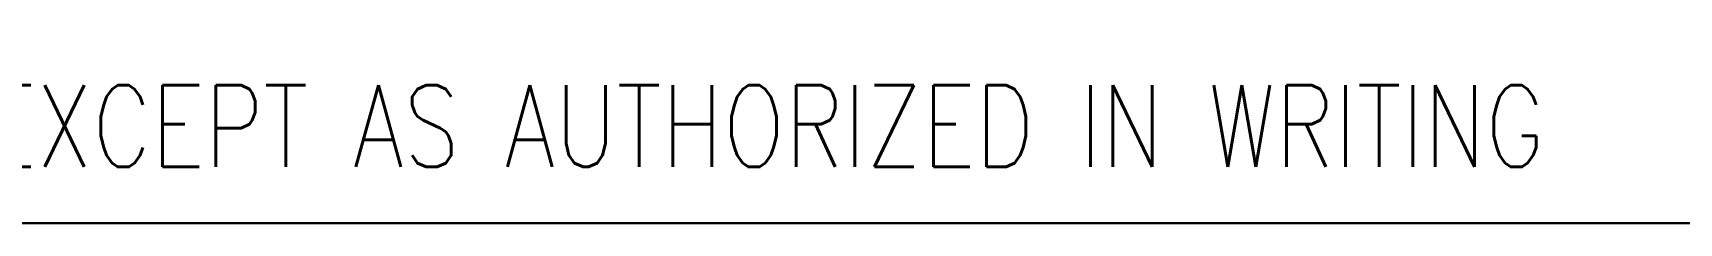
# Model space of a CAD drawing. Header units: millimetres. Extents: x -796 to 677, y -1515 to -1020.
# Drawn here: x 105.65 to 137.87, y -1514.85 to -1511.12 of the extents above; entities that cross this region are included whole.
import ezdxf
from ezdxf.enums import TextEntityAlignment as Align

# ---------------------------------------------------------------- set-up
doc = ezdxf.new("R2010")
doc.units = ezdxf.units.MM
for name, color, linetype, lineweight in [('0_SHELL', 5, 'Continuous', 30), ('1_OUTLINE', 7, 'Continuous', 20), ('2_DIM', 3, 'Continuous', 5)]:
    doc.layers.add(name, color=color, linetype=linetype, lineweight=lineweight)
doc.styles.add('TEXT', font='romans.shx', dxfattribs={"width": 0.8, "bigfont": 'whgtxt.shx'})

# ---------------------------------------------------------------- blocks, each defined once
blk = doc.blocks.new('N_FORM_250625')
at = {"layer": '0_SHELL'}
blk.add_lwpolyline([(0, 210), (0, 0), (297, 0), (297, 210)], close=True, dxfattribs=at)
at = {"layer": '1_OUTLINE', "style": 'TEXT', "width": 0.8}
blk.add_text('IT MUST NOT BE REPRODUCED OR DISCLOSED TO OTHERS OR USED IN ANY OTHER WAY IN WHOLE OR PART EXCEPT AS AUTHORIZED IN WRITING', height=1.6, dxfattribs=at).set_placement((75.857, 1.9), align=Align.MIDDLE_CENTER)

msp = doc.modelspace()

# ---------------------------------------------------------------- block references
at = {"layer": '2_DIM'}
msp.add_blockref('N_FORM_250625', (-2.913, -1514.847), dxfattribs=at)

doc.saveas('drawing.dxf')
